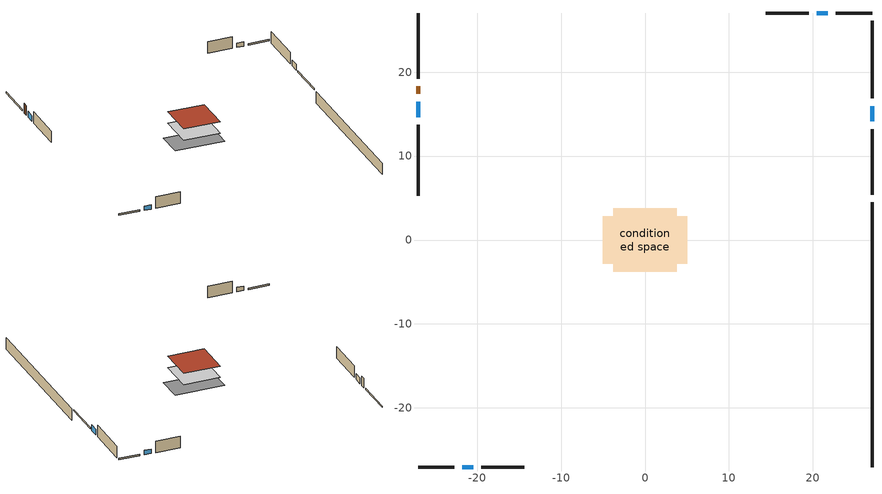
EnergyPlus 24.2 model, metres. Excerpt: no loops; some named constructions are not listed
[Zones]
conditioned space
 floor adiabatic (AdiabaticFloorConstruction): -3.78,-3.78 -3.78,3.78 3.78,3.78 3.78,-3.78 z0.3
 floor foundation (Slab1 construction): -5.06,-2.82 -5.06,2.82 5.06,2.82 5.06,-2.82 z-2.13
 wall outside (RimJoist1 construction): 27.04,5.41 27.04,13.21 z0.3:0.61
 wall outside (RimJoist2 construction): -27.04,-27.04 -22.71,-27.04 z0.3:0.61
 wall outside (RimJoist3 construction): -27.04,27.04 -27.04,19.24 z0.3:0.61
 wall outside (RimJoist4 construction): 27.04,27.04 22.71,27.04 z0.3:0.61
 wall outside (AdiabaticWallConstruction 1): -27.04,18.31 -27.04,17.39 z0.3:2.34
 wall outside (AdiabaticWallConstruction): 27.04,14.14 27.04,15.96 / -27.04,16.47 -27.04,14.64 z0.3:1.52; -21.78,-27.04 -20.43,-27.04 / 21.78,27.04 20.43,27.04 z0.3:1.22
 wall outside (Wall1 construction): 27.04,16.89 27.04,26.11 z0.3:2.74
 wall outside (Wall2 construction): -19.5,-27.04 -14.38,-27.04 z0.3:2.74
 wall outside (Wall3 construction): -27.04,13.72 -27.04,5.25 z0.3:2.74
 wall outside (Wall4 construction): 19.5,27.04 14.38,27.04 z0.3:2.74
 wall foundation (FoundationWall1 construction): 27.04,-27.04 27.04,4.48 z-2.13:0.3
 window (WindowConstruction): 27.04,14.14 27.04,15.96 z0.3:1.52
 window (WindowConstruction 1): -21.78,-27.04 -20.43,-27.04 z0.3:1.22
 window (WindowConstruction 2): -27.04,16.47 -27.04,14.64 z0.3:1.52
 window (WindowConstruction 3): 21.78,27.04 20.43,27.04 z0.3:1.22
 door (Door): -27.04,18.31 -27.04,17.39 z0.3:2.34
 ceiling adiabatic (AdiabaticFloorConstruction): 3.78,-3.78 3.78,3.78 -3.78,3.78 -3.78,-3.78 z0.3
 roof outside (Roof1 construction): -3.78,3.78 -3.78,-3.78 3.78,-3.78 3.78,3.78 z2.74
[EnergyManagementSystem:OutputVariable] Update Frequency=ZoneTimestep
Name | EMS Variable | Type of Data in Variable | EMS Program or Subroutine | Units
loads_htg_windows_solar_annual_outvar; loads_htg_windows_solar_timeseries_outvar | loads_htg_windows_solar | Summed | component_loads_program | J
loads_htg_skylights_conduction_annual_outvar; loads_htg_skylights_conduction_timeseries_outvar | loads_htg_skylights_conduction | Summed | component_loads_program | J
loads_htg_skylights_solar_annual_outvar; loads_htg_skylights_solar_timeseries_outvar | loads_htg_skylights_solar | Summed | component_loads_program | J
loads_htg_floors_annual_outvar; loads_htg_floors_timeseries_outvar | loads_htg_floors | Summed | component_loads_program | J
loads_htg_slabs_annual_outvar; loads_htg_slabs_timeseries_outvar | loads_htg_slabs | Summed | component_loads_program | J
loads_htg_internal_mass_annual_outvar; loads_htg_internal_mass_timeseries_outvar | loads_htg_internal_mass | Summed | component_loads_program | J
loads_htg_infil_annual_outvar; loads_htg_infil_timeseries_outvar | loads_htg_infil | Summed | component_loads_program | J
loads_htg_natvent_annual_outvar; loads_htg_natvent_timeseries_outvar | loads_htg_natvent | Summed | component_loads_program | J
loads_htg_mechvent_annual_outvar; loads_htg_mechvent_timeseries_outvar | loads_htg_mechvent | Summed | component_loads_program | J
loads_htg_whf_annual_outvar; loads_htg_whf_timeseries_outvar | loads_htg_whf | Summed | component_loads_program | J
loads_htg_ducts_annual_outvar; loads_htg_ducts_timeseries_outvar | loads_htg_ducts | Summed | component_loads_program | J
loads_htg_intgains_annual_outvar; loads_htg_intgains_timeseries_outvar | loads_htg_intgains | Summed | component_loads_program | J
loads_htg_lighting_annual_outvar; loads_htg_lighting_timeseries_outvar | loads_htg_lighting | Summed | component_loads_program | J
loads_clg_roofs_annual_outvar; loads_clg_roofs_timeseries_outvar | loads_clg_roofs | Summed | component_loads_program | J
loads_clg_ceilings_annual_outvar; loads_clg_ceilings_timeseries_outvar | loads_clg_ceilings | Summed | component_loads_program | J
loads_clg_walls_annual_outvar; loads_clg_walls_timeseries_outvar | loads_clg_walls | Summed | component_loads_program | J
loads_clg_rim_joists_annual_outvar; loads_clg_rim_joists_timeseries_outvar | loads_clg_rim_joists | Summed | component_loads_program | J
loads_clg_foundation_walls_annual_outvar; loads_clg_foundation_walls_timeseries_outvar | loads_clg_foundation_walls | Summed | component_loads_program | J
loads_clg_doors_annual_outvar; loads_clg_doors_timeseries_outvar | loads_clg_doors | Summed | component_loads_program | J
loads_clg_windows_conduction_annual_outvar; loads_clg_windows_conduction_timeseries_outvar | loads_clg_windows_conduction | Summed | component_loads_program | J
loads_clg_windows_solar_annual_outvar; loads_clg_windows_solar_timeseries_outvar | loads_clg_windows_solar | Summed | component_loads_program | J
loads_clg_skylights_conduction_annual_outvar; loads_clg_skylights_conduction_timeseries_outvar | loads_clg_skylights_conduction | Summed | component_loads_program | J
loads_clg_skylights_solar_annual_outvar; loads_clg_skylights_solar_timeseries_outvar | loads_clg_skylights_solar | Summed | component_loads_program | J
loads_clg_floors_annual_outvar; loads_clg_floors_timeseries_outvar | loads_clg_floors | Summed | component_loads_program | J
loads_clg_slabs_annual_outvar; loads_clg_slabs_timeseries_outvar | loads_clg_slabs | Summed | component_loads_program | J
loads_clg_internal_mass_annual_outvar; loads_clg_internal_mass_timeseries_outvar | loads_clg_internal_mass | Summed | component_loads_program | J
loads_clg_infil_annual_outvar; loads_clg_infil_timeseries_outvar | loads_clg_infil | Summed | component_loads_program | J
loads_clg_natvent_annual_outvar; loads_clg_natvent_timeseries_outvar | loads_clg_natvent | Summed | component_loads_program | J
loads_clg_mechvent_annual_outvar; loads_clg_mechvent_timeseries_outvar | loads_clg_mechvent | Summed | component_loads_program | J
loads_clg_whf_annual_outvar; loads_clg_whf_timeseries_outvar | loads_clg_whf | Summed | component_loads_program | J
loads_clg_ducts_annual_outvar; loads_clg_ducts_timeseries_outvar | loads_clg_ducts | Summed | component_loads_program | J
loads_clg_intgains_annual_outvar; loads_clg_intgains_timeseries_outvar | loads_clg_intgains | Summed | component_loads_program | J
loads_clg_lighting_annual_outvar; loads_clg_lighting_timeseries_outvar | loads_clg_lighting | Summed | component_loads_program | J
loads_htg_tot_annual_outvar; loads_htg_tot_timeseries_outvar | loads_htg_tot | Summed | total_loads_program | J
loads_clg_tot_annual_outvar; loads_clg_tot_timeseries_outvar | loads_clg_tot | Summed | total_loads_program | J
total_infil_flow_rate_timeseries_outvar | total_infil_flow_rate | Averaged | total_airflows_program | m^3/s
total_mechvent_flow_rate_timeseries_outvar | total_mechvent_flow_rate | Averaged | total_airflows_program | m^3/s
total_natvent_flow_rate_timeseries_outvar | total_natvent_flow_rate | Averaged | total_airflows_program | m^3/s
total_whf_flow_rate_timeseries_outvar | total_whf_flow_rate | Averaged | total_airflows_program | m^3/s
[Schedule:Day:Interval]
cooling season schedule day; cooling season schedule day 2; cooling season schedule default day; natural vent schedule default day: No, 24:00, 0
cooling season schedule day 1; natural vent schedule day: No, 24:00, 1
exterior lighting schedule day 10: No, 01:00, 0.552381, 03:00, 0.510952, 05:00, 0.483333, 06:00, 0.538571, 07:00, 0.607619, 08:00, 0.56619, 09:00, 0.428095, 10:00, 0.345238, 12:00, 0.331429, 13:00, 0.345238, 14:00, 0.386667, 15:00, 0.414286, 16:00, 0.483333, 17:00, 0.607619, 18:00, 0.773333, 19:00, 0.88381, 20:00, 0.939048, 21:00, 0.966667, 22:00, 0.897619, 23:00, 0.773333, 24:00, 0.649048
exterior lighting schedule day 11: No, 01:00, 0.571429, 03:00, 0.528571, 05:00, 0.5, 06:00, 0.557143, 07:00, 0.628571, 08:00, 0.585714, 09:00, 0.442857, 10:00, 0.357143, 12:00, 0.342857, 13:00, 0.357143, 14:00, 0.4, 15:00, 0.428571, 16:00, 0.5, 17:00, 0.628571, 18:00, 0.8, 19:00, 0.914286, 20:00, 0.971429, 21:00, 1, 22:00, 0.928571, 23:00, 0.8, 24:00, 0.671429
exterior lighting schedule day 6: No, 01:00, 0.390476, 03:00, 0.36119, 05:00, 0.341667, 06:00, 0.380714, 07:00, 0.429524, 08:00, 0.400238, 09:00, 0.302619, 10:00, 0.244048, 12:00, 0.234286, 13:00, 0.244048, 14:00, 0.273333, 15:00, 0.292857, 16:00, 0.341667, 17:00, 0.429524, 18:00, 0.546667, 19:00, 0.624762, 20:00, 0.66381, 21:00, 0.683333, 22:00, 0.634524, 23:00, 0.546667, 24:00, 0.45881
exterior lighting schedule day 7: No, 01:00, 0.419048, 03:00, 0.387619, 05:00, 0.366667, 06:00, 0.408571, 07:00, 0.460952, 08:00, 0.429524, 09:00, 0.324762, 10:00, 0.261905, 12:00, 0.251429, 13:00, 0.261905, 14:00, 0.293333, 15:00, 0.314286, 16:00, 0.366667, 17:00, 0.460952, 18:00, 0.586667, 19:00, 0.670476, 20:00, 0.712381, 21:00, 0.733333, 22:00, 0.680952, 23:00, 0.586667, 24:00, 0.492381
exterior lighting schedule day 8: No, 01:00, 0.466667, 03:00, 0.431667, 05:00, 0.408333, 06:00, 0.455, 07:00, 0.513333, 08:00, 0.478333, 09:00, 0.361667, 10:00, 0.291667, 12:00, 0.28, 13:00, 0.291667, 14:00, 0.326667, 15:00, 0.35, 16:00, 0.408333, 17:00, 0.513333, 18:00, 0.653333, 19:00, 0.746667, 20:00, 0.793333, 21:00, 0.816667, 22:00, 0.758333, 23:00, 0.653333, 24:00, 0.548333
exterior lighting schedule day 9: No, 01:00, 0.509524, 03:00, 0.47131, 05:00, 0.445833, 06:00, 0.496786, 07:00, 0.560476, 08:00, 0.522262, 09:00, 0.394881, 10:00, 0.318452, 12:00, 0.305714, 13:00, 0.318452, 14:00, 0.356667, 15:00, 0.382143, 16:00, 0.445833, 17:00, 0.560476, 18:00, 0.713333, 19:00, 0.815238, 20:00, 0.86619, 21:00, 0.891667, 22:00, 0.827976, 23:00, 0.713333, 24:00, 0.59869
[Schedule:Week:Daily]
cooling season schedule Week Rule - Jan1-May26: cooling season schedule day, cooling season schedule day, cooling season schedule day, cooling season schedule day, cooling season schedule day, cooling season schedule day, cooling season schedule day, cooling season schedule default day, cooling season schedule default day, cooling season schedule default day, cooling season schedule default day, cooling season schedule default day
cooling season schedule Week Rule - May27-Jun2: cooling season schedule day, cooling season schedule day, cooling season schedule day, cooling season schedule day, cooling season schedule day, cooling season schedule day 1, cooling season schedule day 1, cooling season schedule default day, cooling season schedule default day, cooling season schedule default day, cooling season schedule default day, cooling season schedule default day
cooling season schedule Week Rule - Jun3-Sep29: cooling season schedule day 1, cooling season schedule day 1, cooling season schedule day 1, cooling season schedule day 1, cooling season schedule day 1, cooling season schedule day 1, cooling season schedule day 1, cooling season schedule default day, cooling season schedule default day, cooling season schedule default day, cooling season schedule default day, cooling season schedule default day
cooling season schedule Week Rule - Sep30-Oct6: cooling season schedule day 1, cooling season schedule day 2, cooling season schedule day 2, cooling season schedule day 2, cooling season schedule day 2, cooling season schedule day 2, cooling season schedule day 2, cooling season schedule default day, cooling season schedule default day, cooling season schedule default day, cooling season schedule default day, cooling season schedule default day
cooling season schedule Week Rule - Oct7-Dec31: cooling season schedule day 2, cooling season schedule day 2, cooling season schedule day 2, cooling season schedule day 2, cooling season schedule day 2, cooling season schedule day 2, cooling season schedule day 2, cooling season schedule default day, cooling season schedule default day, cooling season schedule default day, cooling season schedule default day, cooling season schedule default day
natural vent schedule Week Rule - Jan1-Jan6: natural vent schedule day, natural vent schedule day, natural vent schedule default day, natural vent schedule day, natural vent schedule default day, natural vent schedule day, natural vent schedule default day, natural vent schedule default day, natural vent schedule default day, natural vent schedule default day, natural vent schedule default day, natural vent schedule default day
natural vent schedule Week Rule - Jan7-Dec31: natural vent schedule default day, natural vent schedule day, natural vent schedule default day, natural vent schedule day, natural vent schedule default day, natural vent schedule day, natural vent schedule default day, natural vent schedule default day, natural vent schedule default day, natural vent schedule default day, natural vent schedule default day, natural vent schedule default day
[Schedule:Year]
cooling season schedule: cooling season schedule Week Rule - Jan1-May26, 1, 1, 5, 26, cooling season schedule Week Rule - May27-Jun2, 5, 27, 6, 2, cooling season schedule Week Rule - Jun3-Sep29, 6, 3, 9, 29, cooling season schedule Week Rule - Sep30-Oct6, 9, 30, 10, 6, cooling season schedule Week Rule - Oct7-Dec31, 10, 7, 12, 31
natural vent schedule: natural vent schedule Week Rule - Jan1-Jan6, 1, 1, 1, 6, natural vent schedule Week Rule - Jan7-Dec31, 1, 7, 12, 31
[Schedule:File]
hot_water_dishwasher: File=in.schedules.csv; Column Number=6; Rows to Skip at Top=1; Number of Hours of Data=8760; Column Separator=Comma; Interpolate to Timestep=Yes; Minutes per Item=15; Adjust Schedule for Daylight Savings=Yes
